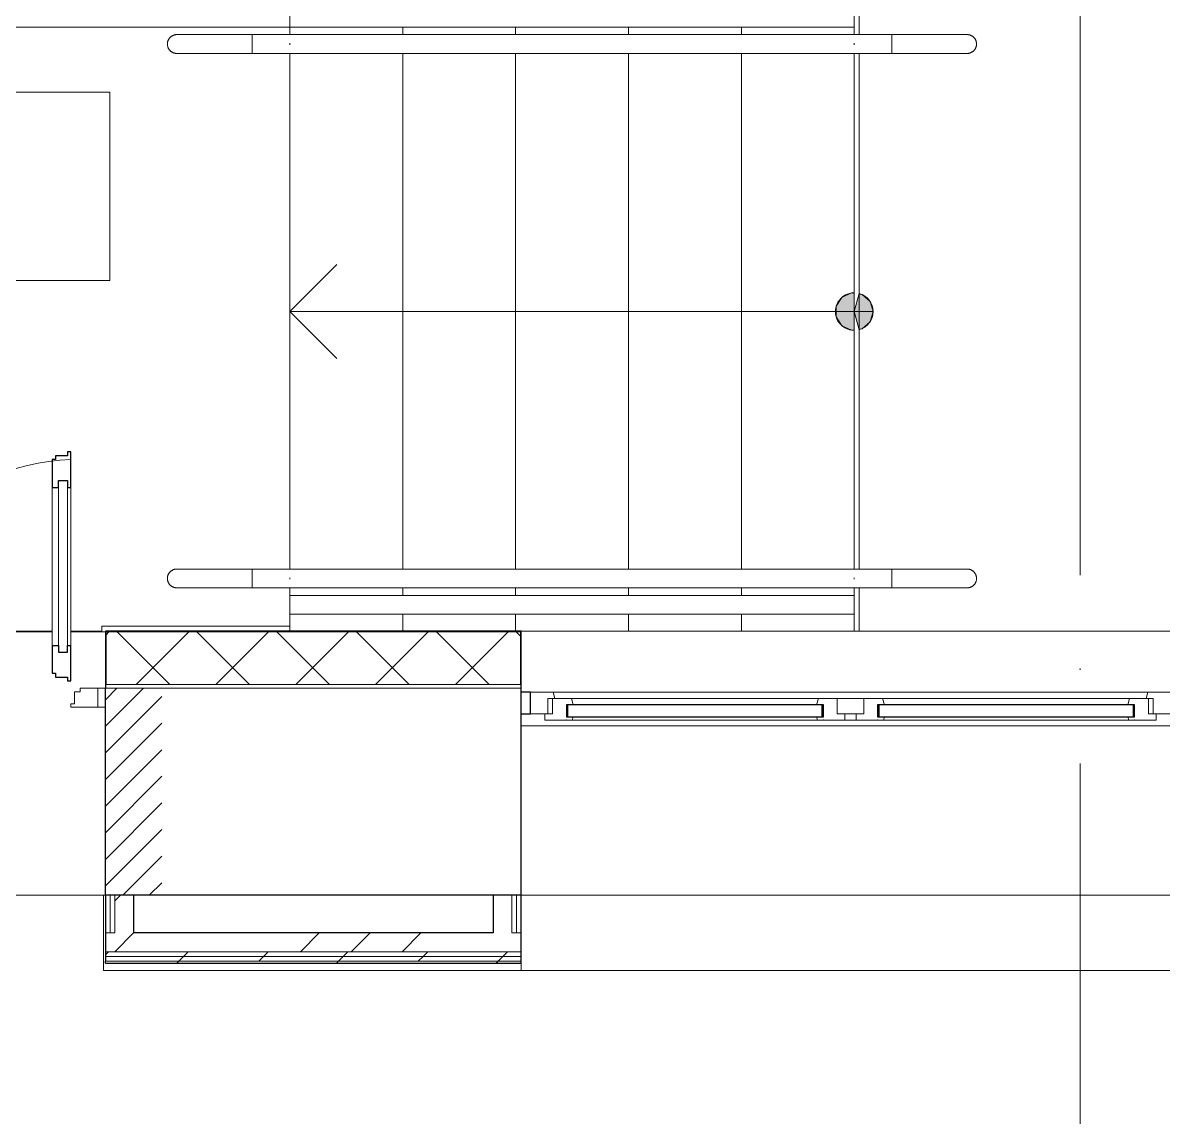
# Model space of a CAD drawing. Header units: millimetres. Extents: x -695119 to 412940, y -249585 to 622758.
# Drawn here: x 19483 to 22513, y 107446 to 110354 of the extents above; entities that cross this region are included whole.
import ezdxf

# ---------------------------------------------------------------- set-up
doc = ezdxf.new("R2010")
doc.units = ezdxf.units.MM
doc.linetypes.add('ADSK_Линия сетки', pattern=[25, 20, -2.5, 0, -2.5])
doc.linetypes.add('ADSK_Штриховая_ш2 п1_5', pattern=[4.5, 3, -1.5])
for name, color, linetype, lineweight in [('_ Окна', 252, 'Continuous', 30), ('Аннотация', 252, 'Continuous', 18), ('Двери', 8, 'Continuous', 9), ('Лестницы', 8, 'Continuous', 9), ('Ограждение', 8, 'Continuous', 9), ('Окна', 252, 'Continuous', 9), ('Оси', 252, 'Continuous', 9), ('Стены внутренние', 252, 'Continuous', 18), ('Стены наружные', 252, 'Continuous', 18), ('Стены штриховка', 7, 'Continuous', 9), ('Стрелки вверх', 7, 'Continuous', 18)]:
    doc.layers.add(name, color=color, linetype=linetype, lineweight=lineweight)
doc.layers.add('Двери открывание', color=7, linetype='Continuous', lineweight=9, true_color=0xc0c0c0)

# ---------------------------------------------------------------- blocks, each defined once
blk = doc.blocks.new('1 этаж')
at = {"layer": 'Двери', "lineweight": 18, "true_color": 0x636466}
h = blk.add_hatch(dxfattribs=at)
h.set_pattern_fill('FP_2', color=251, style=0, pattern_type=2)
h.set_pattern_definition([(45, (-26222.8, 27133.27), (-35.3553, 35.3553), [])])
h.paths.add_polyline_path([(-25151.4, 26858.3), (-25097.8, 26858.3), (-25097.8, 27408.3), (-25247.8, 27408.3), (-25247.8, 26858.3)])
h.paths.add_polyline_path([(-26947.8, 26858.3), (-26947.8, 27408.3), (-27097.8, 27408.3), (-27097.8, 26858.3)])
at = {"layer": 'Стрелки вверх', "true_color": 0x636466}
h = blk.add_hatch(color=251, dxfattribs=at)
edge = h.paths.add_edge_path()
edge.add_arc((-23257.8, 28409.3), 50, 89.8309, 270.1691)
edge.add_line((-23257.7, 28359.3), (-23257.8, 28409.3))
edge.add_line((-23257.8, 28409.3), (-23257.7, 28459.3))
for points in [[(-23264.9, 28359.8), (-23257.8, 28360.8), (-23257.8, 28457.7), (-23264.9, 28458.8), (-23290.5, 28447.1), (-23305.8, 28423.4), (-23305.8, 28395.2), (-23290.5, 28371.5)], [(-23244.8, 28362.7), (-23237, 28363.8), (-23215.7, 28382.2), (-23207.8, 28409.3), (-23215.7, 28436.3), (-23237, 28454.8), (-23244.8, 28455.9)]]:
    blk.add_hatch(color=251, dxfattribs=at).paths.add_polyline_path(points)
h = blk.add_hatch(color=251, dxfattribs=at)
edge = h.paths.add_edge_path()
edge.add_arc((-23257.8, 28409.3), 50, 0, 74.5742)
edge.add_line((-23244.5, 28457.5), (-23257.8, 28409.3))
edge.add_line((-23257.8, 28409.3), (-23207.8, 28409.3))
h = blk.add_hatch(color=251, dxfattribs=at)
edge = h.paths.add_edge_path()
edge.add_arc((-23257.8, 28409.3), 50, 285.4258, 360)
edge.add_line((-23207.8, 28409.3), (-23257.8, 28409.3))
edge.add_line((-23257.8, 28409.3), (-23244.5, 28361.1))
at = {"layer": '_ Окна', "color": 251, "true_color": 0x636466}
for p, q in [((-24117.8, 27398.3), (-24142.8, 27398.3)), ((-24117.8, 27340.3), (-24117.8, 27398.3)), ((-24142.8, 27340.3), (-24117.8, 27340.3)), ((-24019.8, 27364.3), (-24022.8, 27364.3)), ((-24022.8, 27364.3), (-24022.8, 27332.3)), ((-23342.8, 27364.3), (-24019.8, 27364.3)), ((-24019.8, 27364.3), (-24019.8, 27332.3)), ((-24019.8, 27332.3), (-24019.8, 27364.3)), ((-23342.8, 27332.3), (-23342.8, 27364.3)), ((-23342.8, 27364.3), (-23342.8, 27332.3)), ((-23339.8, 27364.3), (-23342.8, 27364.3)), ((-23339.8, 27332.3), (-23339.8, 27364.3)), ((-23192.8, 27364.3), (-23195.8, 27364.3)), ((-23195.8, 27364.3), (-23195.8, 27332.3)), ((-22515.8, 27364.3), (-23192.8, 27364.3)), ((-23192.8, 27364.3), (-23192.8, 27332.3)), ((-23192.8, 27332.3), (-23192.8, 27364.3)), ((-22515.8, 27332.3), (-22515.8, 27364.3)), ((-22515.8, 27364.3), (-22515.8, 27332.3)), ((-22512.8, 27364.3), (-22515.8, 27364.3)), ((-22512.8, 27332.3), (-22512.8, 27364.3)), ((-24022.8, 27332.3), (-24019.8, 27332.3)), ((-24019.8, 27332.3), (-23342.8, 27332.3)), ((-23342.8, 27332.3), (-23339.8, 27332.3)), ((-23195.8, 27332.3), (-23192.8, 27332.3)), ((-23192.8, 27332.3), (-22515.8, 27332.3)), ((-22515.8, 27332.3), (-22512.8, 27332.3))]:
    blk.add_line(p, q, dxfattribs=at)
at = {"layer": '_ Окна', "color": 251, "lineweight": 18, "true_color": 0x636466}
for p, q in [((-24058.4, 27398.3), (-24117.8, 27398.3)), ((-24117.8, 27398.3), (-24117.8, 27340.3)), ((-24053.8, 27381.3), (-24058.4, 27398.3)), ((-22477.2, 27398.3), (-22481.8, 27381.3)), ((-22417.8, 27398.3), (-22477.2, 27398.3)), ((-24071.8, 27340.3), (-24071.8, 27381.3)), ((-24071.8, 27381.3), (-24059.8, 27381.3)), ((-24059.8, 27381.3), (-24059.8, 27340.3)), ((-24009.4, 27381.3), (-24059.8, 27381.3)), ((-24004.8, 27364.3), (-24009.4, 27381.3)), ((-23353.2, 27381.3), (-23357.8, 27364.3)), ((-23302.8, 27381.3), (-23353.2, 27381.3)), ((-23302.8, 27340.3), (-23302.8, 27381.3)), ((-23232.8, 27381.3), (-23232.8, 27340.3)), ((-23182.4, 27381.3), (-23232.8, 27381.3)), ((-23177.8, 27364.3), (-23182.4, 27381.3)), ((-22526.2, 27381.3), (-22530.8, 27364.3)), ((-22475.8, 27381.3), (-22526.2, 27381.3)), ((-22475.8, 27340.3), (-22475.8, 27381.3)), ((-22475.8, 27381.3), (-22463.8, 27381.3)), ((-22463.8, 27381.3), (-22463.8, 27340.3)), ((-24117.8, 27340.3), (-24079.8, 27340.3)), ((-24059.8, 27340.3), (-24079.8, 27340.3)), ((-24079.8, 27340.3), (-24079.8, 27323.3)), ((-24022.8, 27332.3), (-24022.8, 27364.3)), ((-24022.8, 27364.3), (-24004.8, 27364.3)), ((-23357.8, 27364.3), (-23339.8, 27364.3)), ((-23339.8, 27364.3), (-23339.8, 27332.3)), ((-23282.8, 27340.3), (-23302.8, 27340.3)), ((-23282.8, 27323.3), (-23282.8, 27340.3)), ((-23232.8, 27340.3), (-23252.8, 27340.3)), ((-23252.8, 27340.3), (-23252.8, 27323.3)), ((-23195.8, 27332.3), (-23195.8, 27364.3)), ((-23195.8, 27364.3), (-23177.8, 27364.3)), ((-22530.8, 27364.3), (-22512.8, 27364.3)), ((-22512.8, 27364.3), (-22512.8, 27332.3)), ((-22455.8, 27340.3), (-22475.8, 27340.3)), ((-22455.8, 27323.3), (-22455.8, 27340.3)), ((-22455.8, 27340.3), (-22417.8, 27340.3)), ((-24079.8, 27323.3), (-24023.8, 27323.3)), ((-24023.8, 27323.3), (-24022.8, 27324.3)), ((-24004.8, 27332.3), (-24022.8, 27332.3)), ((-24022.8, 27324.3), (-24021.8, 27323.3)), ((-24021.8, 27323.3), (-24007.2, 27323.3)), ((-24007.2, 27323.3), (-24004.8, 27332.3)), ((-23339.8, 27332.3), (-23357.8, 27332.3)), ((-23357.8, 27332.3), (-23355.4, 27323.3)), ((-23355.4, 27323.3), (-23340.8, 27323.3)), ((-23340.8, 27323.3), (-23339.8, 27324.3)), ((-23339.8, 27324.3), (-23338.8, 27323.3)), ((-23338.8, 27323.3), (-23282.8, 27323.3)), ((-23252.8, 27323.3), (-23196.8, 27323.3)), ((-23196.8, 27323.3), (-23195.8, 27324.3)), ((-23177.8, 27332.3), (-23195.8, 27332.3)), ((-23195.8, 27324.3), (-23194.8, 27323.3)), ((-23194.8, 27323.3), (-23180.2, 27323.3)), ((-23180.2, 27323.3), (-23177.8, 27332.3)), ((-22512.8, 27332.3), (-22530.8, 27332.3)), ((-22530.8, 27332.3), (-22528.4, 27323.3)), ((-22528.4, 27323.3), (-22513.8, 27323.3)), ((-22513.8, 27323.3), (-22512.8, 27324.3)), ((-22512.8, 27324.3), (-22511.8, 27323.3)), ((-22511.8, 27323.3), (-22455.8, 27323.3))]:
    blk.add_line(p, q, dxfattribs=at)
at = {"layer": 'Аннотация', "color": 251, "lineweight": 20, "true_color": 0x636466}
for p, q in [((-26536, 28992.1), (-25236, 28992.1)), ((-25236, 28992.1), (-25236, 28492.1)), ((-25236, 28492.1), (-26536, 28492.1))]:
    blk.add_line(p, q, dxfattribs=at)
at = {"layer": 'Двери', "color": 251, "lineweight": 30, "true_color": 0x636466}
for p, q in [((-25339.8, 28036.3), (-25348.8, 28036.3)), ((-25348.8, 28036.3), (-25348.8, 28026.3)), ((-25339.8, 27942.3), (-25339.8, 28036.3)), ((-25380.8, 28016.3), (-25389.8, 28016.3)), ((-25389.8, 28016.3), (-25389.8, 27942.3)), ((-25348.8, 28026.3), (-25380.8, 28026.3)), ((-25380.8, 28026.3), (-25380.8, 28016.3)), ((-25372.8, 27942.3), (-25372.8, 27960.3)), ((-25372.8, 27960.3), (-25348.8, 27960.3)), ((-25348.8, 27960.3), (-25348.8, 27942.3)), ((-25389.8, 27942.3), (-25372.8, 27942.3)), ((-25348.8, 27942.3), (-25339.8, 27942.3)), ((-25389.8, 27522.3), (-25389.8, 27448.3)), ((-25389.8, 27522.3), (-25372.8, 27522.3)), ((-25372.8, 27522.3), (-25372.8, 27504.3)), ((-25348.8, 27522.3), (-25339.8, 27522.3)), ((-25348.8, 27504.3), (-25348.8, 27522.3)), ((-25339.8, 27428.3), (-25339.8, 27522.3)), ((-25372.8, 27504.3), (-25348.8, 27504.3)), ((-25389.8, 27448.3), (-25380.8, 27448.3)), ((-25380.8, 27448.3), (-25380.8, 27438.3)), ((-25380.8, 27438.3), (-25348.8, 27438.3)), ((-25348.8, 27438.3), (-25348.8, 27428.3)), ((-25348.8, 27428.3), (-25339.8, 27428.3))]:
    blk.add_line(p, q, dxfattribs=at)
at = {"layer": 'Двери', "color": 251, "true_color": 0x636466}
for p, q in [((-25372.8, 27504.3), (-25372.8, 27960.3)), ((-25372.8, 27960.3), (-25348.8, 27960.3)), ((-25348.8, 27960.3), (-25348.8, 27504.3)), ((-25389.8, 27942.3), (-25389.8, 27522.3)), ((-25339.8, 27522.3), (-25339.8, 27942.3)), ((-25348.8, 27504.3), (-25372.8, 27504.3)), ((-25314.8, 27399.3), (-25329.8, 27399.3)), ((-25329.8, 27399.3), (-25329.8, 27367.3)), ((-25314.8, 27408.3), (-25314.8, 27399.3)), ((-25267.8, 27408.3), (-25314.8, 27408.3)), ((-25247.8, 27408.3), (-25267.8, 27408.3)), ((-25267.8, 27408.3), (-25267.8, 27358.3)), ((-25267.8, 27358.3), (-25267.8, 27408.3)), ((-25247.8, 27358.3), (-25247.8, 27408.3)), ((-25329.8, 27367.3), (-25339.8, 27367.3)), ((-25339.8, 27367.3), (-25339.8, 27358.3)), ((-25339.8, 27358.3), (-25267.8, 27358.3)), ((-25267.8, 27358.3), (-25247.8, 27358.3))]:
    blk.add_line(p, q, dxfattribs=at)
at = {"layer": 'Двери', "color": 251, "linetype": 'ADSK_Штриховая_ш2 п1_5', "true_color": 0x636466}
for p, q in [((-25097.8, 27408.3), (-25247.8, 27408.3)), ((-25247.8, 27408.3), (-25247.8, 26858.3)), ((-25247.8, 26858.3), (-25097.8, 26858.3))]:
    blk.add_line(p, q, dxfattribs=at)
at = {"layer": 'Двери открывание', "color": 251, "true_color": 0x636466}
blk.add_arc((-25319.8, 27428.3), 588, 91.9492, 180, dxfattribs=at)
at = {"layer": 'Лестницы', "color": 251, "true_color": 0x636466}
for p, q in [((-24757.8, 29145.3), (-24757.8, 29165.3)), ((-24757.8, 29145.3), (-24757.8, 29165.3)), ((-24457.8, 29145.3), (-24457.8, 29165.3)), ((-24457.8, 29145.3), (-24457.8, 29165.3)), ((-24157.8, 29145.3), (-24157.8, 29165.3)), ((-24157.8, 29145.3), (-24157.8, 29165.3)), ((-23857.8, 29145.3), (-23857.8, 29165.3)), ((-23857.8, 29145.3), (-23857.8, 29165.3)), ((-23557.8, 29145.3), (-23557.8, 29165.3)), ((-23557.8, 29145.3), (-23557.8, 29165.3)), ((-24757.8, 27725.3), (-24757.8, 29095.3)), ((-24757.8, 27725.3), (-24757.8, 29095.3)), ((-24457.8, 27725.3), (-24457.8, 29095.3)), ((-24457.8, 27725.3), (-24457.8, 29095.3)), ((-24157.8, 27725.3), (-24157.8, 29095.3)), ((-24157.8, 27725.3), (-24157.8, 29095.3)), ((-23857.8, 27725.3), (-23857.8, 29095.3)), ((-23857.8, 27725.3), (-23857.8, 29095.3)), ((-23557.8, 27725.3), (-23557.8, 29095.3)), ((-23557.8, 27725.3), (-23557.8, 29095.3)), ((-24757.8, 27655.3), (-24757.8, 27675.3)), ((-24757.8, 27655.3), (-24757.8, 27675.3)), ((-24457.8, 27655.3), (-24457.8, 27675.3)), ((-24457.8, 27655.3), (-24457.8, 27675.3)), ((-24157.8, 27655.3), (-24157.8, 27675.3)), ((-24157.8, 27655.3), (-24157.8, 27675.3)), ((-23857.8, 27655.3), (-23857.8, 27675.3)), ((-23857.8, 27655.3), (-23857.8, 27675.3)), ((-23557.8, 27655.3), (-23557.8, 27675.3)), ((-23557.8, 27655.3), (-23557.8, 27675.3)), ((-24757.8, 27573.3), (-24757.8, 27605.3)), ((-24757.8, 27573.3), (-24757.8, 27605.3)), ((-24457.8, 27560.3), (-24457.8, 27605.3)), ((-24457.8, 27560.3), (-24457.8, 27605.3)), ((-24157.8, 27560.3), (-24157.8, 27605.3)), ((-24157.8, 27560.3), (-24157.8, 27605.3)), ((-23857.8, 27560.3), (-23857.8, 27605.3)), ((-23857.8, 27560.3), (-23857.8, 27605.3)), ((-23557.8, 27560.3), (-23557.8, 27605.3)), ((-23557.8, 27560.3), (-23557.8, 27605.3)), ((-26805.8, 27558.3), (-25389.8, 27558.3)), ((-25339.8, 27558.3), (-25257.8, 27558.3))]:
    blk.add_line(p, q, dxfattribs=at)
at = {"layer": 'Ограждение', "color": 251, "true_color": 0x636466}
for p, q in [((-24758.2, 29165.3), (-24758.2, 29215.3)), ((-23257.8, 29215.3), (-23257.8, 29165.3)), ((-26962.8, 29165.3), (-24757.8, 29165.3)), ((-23257.8, 29165.3), (-24758.2, 29165.3)), ((-24764.4, 29145.3), (-24858.2, 29145.3)), ((-24858.2, 29095.3), (-24858.2, 29145.3)), ((-24758.2, 29145.3), (-24858.2, 29145.3)), ((-23264, 29145.3), (-24764.4, 29145.3)), ((-23257.8, 29145.3), (-24758.2, 29145.3)), ((-23157.8, 29145.3), (-23258.4, 29145.3)), ((-23157.8, 29145.3), (-23257.8, 29145.3)), ((-23157.8, 29095.3), (-23157.8, 29145.3)), ((-24858.2, 29122.6), (-24858.2, 29117.9)), ((-24858.2, 29120.3), (-24858.2, 29122.6)), ((-24858.2, 29117.9), (-24858.2, 29120.3)), ((-24858.2, 29095.3), (-24764.4, 29095.3)), ((-24758.2, 29095.3), (-24858.2, 29095.3)), ((-24764.4, 29095.3), (-23264, 29095.3)), ((-23257.8, 29095.3), (-24758.2, 29095.3)), ((-23258.4, 29095.3), (-23157.8, 29095.3)), ((-23157.8, 29095.3), (-23257.8, 29095.3)), ((-23157.8, 29117.9), (-23157.8, 29122.6)), ((-23157.8, 29122.6), (-23157.8, 29120.3)), ((-23157.8, 29120.3), (-23157.8, 29117.9)), ((-24764.4, 27725.3), (-24858.2, 27725.3)), ((-24858.2, 27675.3), (-24858.2, 27725.3)), ((-24758.2, 27725.3), (-24858.2, 27725.3)), ((-24858.2, 27702.6), (-24858.2, 27697.9)), ((-24858.2, 27700.3), (-24858.2, 27702.6)), ((-24858.2, 27697.9), (-24858.2, 27700.3)), ((-23264, 27725.3), (-24764.4, 27725.3)), ((-23257.8, 27725.3), (-24758.2, 27725.3)), ((-23157.8, 27725.3), (-23258.4, 27725.3)), ((-23157.8, 27725.3), (-23257.8, 27725.3)), ((-23157.8, 27675.3), (-23157.8, 27725.3)), ((-23157.8, 27697.9), (-23157.8, 27702.6)), ((-23157.8, 27702.6), (-23157.8, 27700.3)), ((-23157.8, 27700.3), (-23157.8, 27697.9)), ((-24858.2, 27675.3), (-24764.4, 27675.3)), ((-24758.2, 27675.3), (-24858.2, 27675.3)), ((-24764.4, 27675.3), (-23264, 27675.3)), ((-23257.8, 27675.3), (-24758.2, 27675.3)), ((-23258.4, 27675.3), (-23157.8, 27675.3)), ((-23157.8, 27675.3), (-23257.8, 27675.3)), ((-24758.2, 27605.3), (-24758.2, 27655.3)), ((-23257.8, 27655.3), (-24758.2, 27655.3)), ((-23257.8, 27655.3), (-23257.8, 27605.3)), ((-23257.8, 27605.3), (-24758.2, 27605.3)), ((-22392.8, 27308.3), (-24142.8, 27308.3)), ((-25252.8, 26658.3), (-25252.8, 26858.3)), ((-25247.8, 26858.3), (-25252.8, 26858.3)), ((-22392.8, 26858.3), (-24142.8, 26858.3)), ((-24142.8, 26658.3), (-24142.8, 26678.3)), ((-11052.8, 26658.3), (-25252.8, 26658.3)), ((-22392.8, 26658.3), (-24142.8, 26658.3))]:
    blk.add_line(p, q, dxfattribs=at)
at = {"layer": 'Ограждение', "color": 251, "true_color": 0x636466, "flags": 128}
for points in [[(-25083.2, 29120.3), (-25083.2, 29121.3), (-25083.1, 29122.3), (-25083, 29123.3), (-25082.9, 29124.3), (-25082.7, 29125.2), (-25082.5, 29126.2), (-25082.2, 29127.2), (-25081.9, 29128.1), (-25081.6, 29129.1), (-25081.2, 29130), (-25080.8, 29130.9), (-25080.3, 29131.8), (-25079.9, 29132.7), (-25079.4, 29133.5), (-25078.8, 29134.4), (-25078.2, 29135.2), (-25077.6, 29136), (-25077, 29136.8), (-25076.3, 29137.5), (-25075.6, 29138.2), (-25074.9, 29138.9), (-25074.1, 29139.5), (-25073.3, 29140.2), (-25072.5, 29140.7), (-25071.7, 29141.3), (-25070.8, 29141.8), (-25070, 29142.3), (-25069.1, 29142.8), (-25068.2, 29143.2), (-25067.2, 29143.6), (-25066.3, 29143.9), (-25065.3, 29144.2), (-25064.4, 29144.5), (-25063.4, 29144.7), (-25062.4, 29144.9), (-25061.4, 29145.1), (-25060.4, 29145.2), (-25059.4, 29145.2), (-25058.4, 29145.3), (-25058.2, 29145.3)], [(-24858.2, 29145.3), (-24866.2, 29145.3), (-24874.2, 29145.3), (-24882.1, 29145.3), (-24890, 29145.3), (-24897.9, 29145.3), (-24905.7, 29145.3), (-24913.4, 29145.3), (-24921.1, 29145.3), (-24928.6, 29145.3), (-24936.1, 29145.3), (-24943.4, 29145.3), (-24950.5, 29145.3), (-24957.5, 29145.3), (-24964.4, 29145.3), (-24971.1, 29145.3), (-24977.6, 29145.3), (-24983.9, 29145.3), (-24990, 29145.3), (-24996, 29145.3), (-25001.6, 29145.3), (-25007.1, 29145.3), (-25012.3, 29145.3), (-25017.3, 29145.3), (-25022, 29145.3), (-25026.5, 29145.3), (-25030.7, 29145.3), (-25034.6, 29145.3), (-25038.2, 29145.3), (-25041.5, 29145.3), (-25044.6, 29145.3), (-25047.3, 29145.3), (-25049.8, 29145.3), (-25051.9, 29145.3), (-25053.7, 29145.3), (-25055.3, 29145.3), (-25056.5, 29145.3), (-25057.3, 29145.3), (-25057.9, 29145.3), (-25058.2, 29145.3), (-25058.2, 29145.3)], [(-25058.2, 29145.3), (-25058, 29145.3), (-25057.5, 29145.3), (-25056.7, 29145.3), (-25055.6, 29145.3), (-25054.2, 29145.3), (-25052.4, 29145.3), (-25050.4, 29145.3), (-25048, 29145.3), (-25045.4, 29145.3), (-25042.4, 29145.3), (-25039.1, 29145.3), (-25035.6, 29145.3), (-25031.7, 29145.3), (-25027.6, 29145.3), (-25023.2, 29145.3), (-25018.6, 29145.3), (-25013.7, 29145.3), (-25008.5, 29145.3), (-25003.1, 29145.3), (-24997.5, 29145.3), (-24991.7, 29145.3), (-24985.6, 29145.3), (-24979.3, 29145.3), (-24972.9, 29145.3), (-24966.2, 29145.3), (-24959.4, 29145.3), (-24952.4, 29145.3), (-24945.3, 29145.3), (-24938, 29145.3), (-24930.6, 29145.3), (-24923.1, 29145.3), (-24915.5, 29145.3), (-24907.8, 29145.3), (-24900, 29145.3), (-24892.2, 29145.3), (-24884.3, 29145.3), (-24876.3, 29145.3), (-24868.3, 29145.3), (-24860.3, 29145.3), (-24858.2, 29145.3)], [(-23157.8, 29145.3), (-23149.8, 29145.3), (-23141.8, 29145.3), (-23133.9, 29145.3), (-23125.9, 29145.3), (-23118.1, 29145.3), (-23110.3, 29145.3), (-23102.5, 29145.3), (-23094.9, 29145.3), (-23087.3, 29145.3), (-23079.9, 29145.3), (-23072.6, 29145.3), (-23065.4, 29145.3), (-23058.4, 29145.3), (-23051.6, 29145.3), (-23044.9, 29145.3), (-23038.4, 29145.3), (-23032, 29145.3), (-23025.9, 29145.3), (-23020, 29145.3), (-23014.3, 29145.3), (-23008.9, 29145.3), (-23003.7, 29145.3), (-22998.7, 29145.3), (-22994, 29145.3), (-22989.5, 29145.3), (-22985.3, 29145.3), (-22981.4, 29145.3), (-22977.8, 29145.3), (-22974.4, 29145.3), (-22971.4, 29145.3), (-22968.6, 29145.3), (-22966.2, 29145.3), (-22964.1, 29145.3), (-22962.2, 29145.3), (-22960.7, 29145.3), (-22959.5, 29145.3), (-22958.6, 29145.3), (-22958.1, 29145.3), (-22957.8, 29145.3), (-22957.8, 29145.3)], [(-22957.8, 29145.3), (-22958, 29145.3), (-22958.4, 29145.3), (-22959.2, 29145.3), (-22960.4, 29145.3), (-22961.8, 29145.3), (-22963.5, 29145.3), (-22965.6, 29145.3), (-22968, 29145.3), (-22970.6, 29145.3), (-22973.6, 29145.3), (-22976.9, 29145.3), (-22980.4, 29145.3), (-22984.2, 29145.3), (-22988.4, 29145.3), (-22992.7, 29145.3), (-22997.4, 29145.3), (-23002.3, 29145.3), (-23007.4, 29145.3), (-23012.8, 29145.3), (-23018.5, 29145.3), (-23024.3, 29145.3), (-23030.4, 29145.3), (-23036.6, 29145.3), (-23043.1, 29145.3), (-23049.7, 29145.3), (-23056.6, 29145.3), (-23063.5, 29145.3), (-23070.7, 29145.3), (-23077.9, 29145.3), (-23085.3, 29145.3), (-23092.8, 29145.3), (-23100.5, 29145.3), (-23108.2, 29145.3), (-23116, 29145.3), (-23123.8, 29145.3), (-23131.7, 29145.3), (-23139.7, 29145.3), (-23147.6, 29145.3), (-23155.6, 29145.3), (-23157.8, 29145.3)], [(-22957.8, 29145.3), (-22956.8, 29145.2), (-22955.8, 29145.2), (-22954.8, 29145.1), (-22953.8, 29144.9), (-22952.8, 29144.8), (-22951.9, 29144.6), (-22950.9, 29144.3), (-22949.9, 29144), (-22949, 29143.7), (-22948.1, 29143.3), (-22947.2, 29142.9), (-22946.3, 29142.4), (-22945.4, 29142), (-22944.5, 29141.5), (-22943.7, 29140.9), (-22942.9, 29140.3), (-22942.1, 29139.7), (-22941.3, 29139.1), (-22940.6, 29138.4), (-22939.9, 29137.7), (-22939.2, 29137), (-22938.5, 29136.2), (-22937.9, 29135.4), (-22937.3, 29134.6), (-22936.8, 29133.8), (-22936.2, 29132.9), (-22935.8, 29132.1), (-22935.3, 29131.2), (-22934.9, 29130.3), (-22934.5, 29129.3), (-22934.2, 29128.4), (-22933.9, 29127.4), (-22933.6, 29126.5), (-22933.4, 29125.5), (-22933.2, 29124.5), (-22933, 29123.5), (-22932.9, 29122.5), (-22932.8, 29121.5), (-22932.8, 29120.5), (-22932.8, 29120.3)], [(-25058.2, 29095.3), (-25059.2, 29095.3), (-25060.2, 29095.3), (-25061.2, 29095.4), (-25062.2, 29095.6), (-25063.1, 29095.8), (-25064.1, 29096), (-25065.1, 29096.2), (-25066, 29096.5), (-25067, 29096.9), (-25067.9, 29097.2), (-25068.8, 29097.7), (-25069.7, 29098.1), (-25070.6, 29098.6), (-25071.5, 29099.1), (-25072.3, 29099.6), (-25073.1, 29100.2), (-25073.9, 29100.8), (-25074.7, 29101.5), (-25075.4, 29102.1), (-25076.1, 29102.9), (-25076.8, 29103.6), (-25077.4, 29104.3), (-25078.1, 29105.1), (-25078.7, 29105.9), (-25079.2, 29106.8), (-25079.7, 29107.6), (-25080.2, 29108.5), (-25080.7, 29109.4), (-25081.1, 29110.3), (-25081.5, 29111.2), (-25081.8, 29112.1), (-25082.1, 29113.1), (-25082.4, 29114.1), (-25082.6, 29115), (-25082.8, 29116), (-25083, 29117), (-25083.1, 29118), (-25083.1, 29119), (-25083.2, 29120), (-25083.2, 29120.3)], [(-24858.2, 29095.3), (-24866.2, 29095.3), (-24874.2, 29095.3), (-24882.1, 29095.3), (-24890, 29095.3), (-24897.9, 29095.3), (-24905.7, 29095.3), (-24913.4, 29095.3), (-24921.1, 29095.3), (-24928.6, 29095.3), (-24936.1, 29095.3), (-24943.4, 29095.3), (-24950.5, 29095.3), (-24957.5, 29095.3), (-24964.4, 29095.3), (-24971.1, 29095.3), (-24977.6, 29095.3), (-24983.9, 29095.3), (-24990, 29095.3), (-24996, 29095.3), (-25001.6, 29095.3), (-25007.1, 29095.3), (-25012.3, 29095.3), (-25017.3, 29095.3), (-25022, 29095.3), (-25026.5, 29095.3), (-25030.7, 29095.3), (-25034.6, 29095.3), (-25038.2, 29095.3), (-25041.5, 29095.3), (-25044.6, 29095.3), (-25047.3, 29095.3), (-25049.8, 29095.3), (-25051.9, 29095.3), (-25053.7, 29095.3), (-25055.3, 29095.3), (-25056.5, 29095.3), (-25057.3, 29095.3), (-25057.9, 29095.3), (-25058.2, 29095.3), (-25058.2, 29095.3)], [(-25058.2, 29095.3), (-25058, 29095.3), (-25057.5, 29095.3), (-25056.7, 29095.3), (-25055.6, 29095.3), (-25054.2, 29095.3), (-25052.4, 29095.3), (-25050.4, 29095.3), (-25048, 29095.3), (-25045.4, 29095.3), (-25042.4, 29095.3), (-25039.1, 29095.3), (-25035.6, 29095.3), (-25031.7, 29095.3), (-25027.6, 29095.3), (-25023.2, 29095.3), (-25018.6, 29095.3), (-25013.7, 29095.3), (-25008.5, 29095.3), (-25003.1, 29095.3), (-24997.5, 29095.3), (-24991.7, 29095.3), (-24985.6, 29095.3), (-24979.3, 29095.3), (-24972.9, 29095.3), (-24966.2, 29095.3), (-24959.4, 29095.3), (-24952.4, 29095.3), (-24945.3, 29095.3), (-24938, 29095.3), (-24930.6, 29095.3), (-24923.1, 29095.3), (-24915.5, 29095.3), (-24907.8, 29095.3), (-24900, 29095.3), (-24892.2, 29095.3), (-24884.3, 29095.3), (-24876.3, 29095.3), (-24868.3, 29095.3), (-24860.3, 29095.3), (-24858.2, 29095.3)], [(-23157.8, 29095.3), (-23149.8, 29095.3), (-23141.8, 29095.3), (-23133.9, 29095.3), (-23125.9, 29095.3), (-23118.1, 29095.3), (-23110.3, 29095.3), (-23102.5, 29095.3), (-23094.9, 29095.3), (-23087.3, 29095.3), (-23079.9, 29095.3), (-23072.6, 29095.3), (-23065.4, 29095.3), (-23058.4, 29095.3), (-23051.6, 29095.3), (-23044.9, 29095.3), (-23038.4, 29095.3), (-23032, 29095.3), (-23025.9, 29095.3), (-23020, 29095.3), (-23014.3, 29095.3), (-23008.9, 29095.3), (-23003.7, 29095.3), (-22998.7, 29095.3), (-22994, 29095.3), (-22989.5, 29095.3), (-22985.3, 29095.3), (-22981.4, 29095.3), (-22977.8, 29095.3), (-22974.4, 29095.3), (-22971.4, 29095.3), (-22968.6, 29095.3), (-22966.2, 29095.3), (-22964.1, 29095.3), (-22962.2, 29095.3), (-22960.7, 29095.3), (-22959.5, 29095.3), (-22958.6, 29095.3), (-22958.1, 29095.3), (-22957.8, 29095.3), (-22957.8, 29095.3)], [(-22957.8, 29095.3), (-22958, 29095.3), (-22958.4, 29095.3), (-22959.2, 29095.3), (-22960.4, 29095.3), (-22961.8, 29095.3), (-22963.5, 29095.3), (-22965.6, 29095.3), (-22968, 29095.3), (-22970.6, 29095.3), (-22973.6, 29095.3), (-22976.9, 29095.3), (-22980.4, 29095.3), (-22984.2, 29095.3), (-22988.4, 29095.3), (-22992.7, 29095.3), (-22997.4, 29095.3), (-23002.3, 29095.3), (-23007.4, 29095.3), (-23012.8, 29095.3), (-23018.5, 29095.3), (-23024.3, 29095.3), (-23030.4, 29095.3), (-23036.6, 29095.3), (-23043.1, 29095.3), (-23049.7, 29095.3), (-23056.6, 29095.3), (-23063.5, 29095.3), (-23070.7, 29095.3), (-23077.9, 29095.3), (-23085.3, 29095.3), (-23092.8, 29095.3), (-23100.5, 29095.3), (-23108.2, 29095.3), (-23116, 29095.3), (-23123.8, 29095.3), (-23131.7, 29095.3), (-23139.7, 29095.3), (-23147.6, 29095.3), (-23155.6, 29095.3), (-23157.8, 29095.3)], [(-22932.8, 29120.3), (-22932.8, 29119.3), (-22932.9, 29118.3), (-22933, 29117.3), (-22933.1, 29116.3), (-22933.3, 29115.3), (-22933.5, 29114.3), (-22933.8, 29113.4), (-22934.1, 29112.4), (-22934.4, 29111.5), (-22934.8, 29110.5), (-22935.2, 29109.6), (-22935.6, 29108.7), (-22936.1, 29107.8), (-22936.6, 29107), (-22937.2, 29106.2), (-22937.7, 29105.3), (-22938.4, 29104.5), (-22939, 29103.8), (-22939.7, 29103), (-22940.4, 29102.3), (-22941.1, 29101.7), (-22941.9, 29101), (-22942.7, 29100.4), (-22943.5, 29099.8), (-22944.3, 29099.2), (-22945.1, 29098.7), (-22946, 29098.2), (-22946.9, 29097.8), (-22947.8, 29097.3), (-22948.7, 29097), (-22949.7, 29096.6), (-22950.6, 29096.3), (-22951.6, 29096.1), (-22952.6, 29095.8), (-22953.6, 29095.6), (-22954.5, 29095.5), (-22955.5, 29095.4), (-22956.5, 29095.3), (-22957.5, 29095.3), (-22957.8, 29095.3)], [(-25083.2, 27700.3), (-25083.2, 27701.3), (-25083.1, 27702.3), (-25083, 27703.3), (-25082.9, 27704.3), (-25082.7, 27705.2), (-25082.5, 27706.2), (-25082.2, 27707.2), (-25081.9, 27708.1), (-25081.6, 27709.1), (-25081.2, 27710), (-25080.8, 27710.9), (-25080.3, 27711.8), (-25079.9, 27712.7), (-25079.4, 27713.5), (-25078.8, 27714.4), (-25078.2, 27715.2), (-25077.6, 27716), (-25077, 27716.8), (-25076.3, 27717.5), (-25075.6, 27718.2), (-25074.9, 27718.9), (-25074.1, 27719.5), (-25073.3, 27720.2), (-25072.5, 27720.7), (-25071.7, 27721.3), (-25070.8, 27721.8), (-25070, 27722.3), (-25069.1, 27722.8), (-25068.2, 27723.2), (-25067.2, 27723.6), (-25066.3, 27723.9), (-25065.3, 27724.2), (-25064.4, 27724.5), (-25063.4, 27724.7), (-25062.4, 27724.9), (-25061.4, 27725.1), (-25060.4, 27725.2), (-25059.4, 27725.2), (-25058.4, 27725.3), (-25058.2, 27725.3)], [(-25058.2, 27675.3), (-25059.2, 27675.3), (-25060.2, 27675.3), (-25061.2, 27675.4), (-25062.2, 27675.6), (-25063.1, 27675.8), (-25064.1, 27676), (-25065.1, 27676.2), (-25066, 27676.5), (-25067, 27676.9), (-25067.9, 27677.2), (-25068.8, 27677.7), (-25069.7, 27678.1), (-25070.6, 27678.6), (-25071.5, 27679.1), (-25072.3, 27679.6), (-25073.1, 27680.2), (-25073.9, 27680.8), (-25074.7, 27681.5), (-25075.4, 27682.1), (-25076.1, 27682.9), (-25076.8, 27683.6), (-25077.4, 27684.3), (-25078.1, 27685.1), (-25078.7, 27685.9), (-25079.2, 27686.8), (-25079.7, 27687.6), (-25080.2, 27688.5), (-25080.7, 27689.4), (-25081.1, 27690.3), (-25081.5, 27691.2), (-25081.8, 27692.1), (-25082.1, 27693.1), (-25082.4, 27694.1), (-25082.6, 27695), (-25082.8, 27696), (-25083, 27697), (-25083.1, 27698), (-25083.1, 27699), (-25083.2, 27700), (-25083.2, 27700.3)], [(-24858.2, 27725.3), (-24866.2, 27725.3), (-24874.2, 27725.3), (-24882.1, 27725.3), (-24890, 27725.3), (-24897.9, 27725.3), (-24905.7, 27725.3), (-24913.4, 27725.3), (-24921.1, 27725.3), (-24928.6, 27725.3), (-24936.1, 27725.3), (-24943.4, 27725.3), (-24950.5, 27725.3), (-24957.5, 27725.3), (-24964.4, 27725.3), (-24971.1, 27725.3), (-24977.6, 27725.3), (-24983.9, 27725.3), (-24990, 27725.3), (-24996, 27725.3), (-25001.6, 27725.3), (-25007.1, 27725.3), (-25012.3, 27725.3), (-25017.3, 27725.3), (-25022, 27725.3), (-25026.5, 27725.3), (-25030.7, 27725.3), (-25034.6, 27725.3), (-25038.2, 27725.3), (-25041.5, 27725.3), (-25044.6, 27725.3), (-25047.3, 27725.3), (-25049.8, 27725.3), (-25051.9, 27725.3), (-25053.7, 27725.3), (-25055.3, 27725.3), (-25056.5, 27725.3), (-25057.3, 27725.3), (-25057.9, 27725.3), (-25058.2, 27725.3), (-25058.2, 27725.3)], [(-25058.2, 27725.3), (-25058, 27725.3), (-25057.5, 27725.3), (-25056.7, 27725.3), (-25055.6, 27725.3), (-25054.2, 27725.3), (-25052.4, 27725.3), (-25050.4, 27725.3), (-25048, 27725.3), (-25045.4, 27725.3), (-25042.4, 27725.3), (-25039.1, 27725.3), (-25035.6, 27725.3), (-25031.7, 27725.3), (-25027.6, 27725.3), (-25023.2, 27725.3), (-25018.6, 27725.3), (-25013.7, 27725.3), (-25008.5, 27725.3), (-25003.1, 27725.3), (-24997.5, 27725.3), (-24991.7, 27725.3), (-24985.6, 27725.3), (-24979.3, 27725.3), (-24972.9, 27725.3), (-24966.2, 27725.3), (-24959.4, 27725.3), (-24952.4, 27725.3), (-24945.3, 27725.3), (-24938, 27725.3), (-24930.6, 27725.3), (-24923.1, 27725.3), (-24915.5, 27725.3), (-24907.8, 27725.3), (-24900, 27725.3), (-24892.2, 27725.3), (-24884.3, 27725.3), (-24876.3, 27725.3), (-24868.3, 27725.3), (-24860.3, 27725.3), (-24858.2, 27725.3)], [(-23157.8, 27725.3), (-23149.8, 27725.3), (-23141.8, 27725.3), (-23133.9, 27725.3), (-23125.9, 27725.3), (-23118.1, 27725.3), (-23110.3, 27725.3), (-23102.5, 27725.3), (-23094.9, 27725.3), (-23087.3, 27725.3), (-23079.9, 27725.3), (-23072.6, 27725.3), (-23065.4, 27725.3), (-23058.4, 27725.3), (-23051.6, 27725.3), (-23044.9, 27725.3), (-23038.4, 27725.3), (-23032, 27725.3), (-23025.9, 27725.3), (-23020, 27725.3), (-23014.3, 27725.3), (-23008.9, 27725.3), (-23003.7, 27725.3), (-22998.7, 27725.3), (-22994, 27725.3), (-22989.5, 27725.3), (-22985.3, 27725.3), (-22981.4, 27725.3), (-22977.8, 27725.3), (-22974.4, 27725.3), (-22971.4, 27725.3), (-22968.6, 27725.3), (-22966.2, 27725.3), (-22964.1, 27725.3), (-22962.2, 27725.3), (-22960.7, 27725.3), (-22959.5, 27725.3), (-22958.6, 27725.3), (-22958.1, 27725.3), (-22957.8, 27725.3), (-22957.8, 27725.3)], [(-22957.8, 27725.3), (-22958, 27725.3), (-22958.4, 27725.3), (-22959.2, 27725.3), (-22960.4, 27725.3), (-22961.8, 27725.3), (-22963.5, 27725.3), (-22965.6, 27725.3), (-22968, 27725.3), (-22970.6, 27725.3), (-22973.6, 27725.3), (-22976.9, 27725.3), (-22980.4, 27725.3), (-22984.2, 27725.3), (-22988.4, 27725.3), (-22992.7, 27725.3), (-22997.4, 27725.3), (-23002.3, 27725.3), (-23007.4, 27725.3), (-23012.8, 27725.3), (-23018.5, 27725.3), (-23024.3, 27725.3), (-23030.4, 27725.3), (-23036.6, 27725.3), (-23043.1, 27725.3), (-23049.7, 27725.3), (-23056.6, 27725.3), (-23063.5, 27725.3), (-23070.7, 27725.3), (-23077.9, 27725.3), (-23085.3, 27725.3), (-23092.8, 27725.3), (-23100.5, 27725.3), (-23108.2, 27725.3), (-23116, 27725.3), (-23123.8, 27725.3), (-23131.7, 27725.3), (-23139.7, 27725.3), (-23147.6, 27725.3), (-23155.6, 27725.3), (-23157.8, 27725.3)], [(-22957.8, 27725.3), (-22956.8, 27725.2), (-22955.8, 27725.2), (-22954.8, 27725.1), (-22953.8, 27724.9), (-22952.8, 27724.8), (-22951.9, 27724.6), (-22950.9, 27724.3), (-22949.9, 27724), (-22949, 27723.7), (-22948.1, 27723.3), (-22947.2, 27722.9), (-22946.3, 27722.4), (-22945.4, 27722), (-22944.5, 27721.5), (-22943.7, 27720.9), (-22942.9, 27720.3), (-22942.1, 27719.7), (-22941.3, 27719.1), (-22940.6, 27718.4), (-22939.9, 27717.7), (-22939.2, 27717), (-22938.5, 27716.2), (-22937.9, 27715.4), (-22937.3, 27714.6), (-22936.8, 27713.8), (-22936.2, 27712.9), (-22935.8, 27712.1), (-22935.3, 27711.2), (-22934.9, 27710.3), (-22934.5, 27709.3), (-22934.2, 27708.4), (-22933.9, 27707.4), (-22933.6, 27706.5), (-22933.4, 27705.5), (-22933.2, 27704.5), (-22933, 27703.5), (-22932.9, 27702.5), (-22932.8, 27701.5), (-22932.8, 27700.5), (-22932.8, 27700.3)], [(-22932.8, 27700.3), (-22932.8, 27699.3), (-22932.9, 27698.3), (-22933, 27697.3), (-22933.1, 27696.3), (-22933.3, 27695.3), (-22933.5, 27694.3), (-22933.8, 27693.4), (-22934.1, 27692.4), (-22934.4, 27691.5), (-22934.8, 27690.5), (-22935.2, 27689.6), (-22935.6, 27688.7), (-22936.1, 27687.8), (-22936.6, 27687), (-22937.2, 27686.2), (-22937.7, 27685.3), (-22938.4, 27684.5), (-22939, 27683.8), (-22939.7, 27683), (-22940.4, 27682.3), (-22941.1, 27681.7), (-22941.9, 27681), (-22942.7, 27680.4), (-22943.5, 27679.8), (-22944.3, 27679.2), (-22945.1, 27678.7), (-22946, 27678.2), (-22946.9, 27677.8), (-22947.8, 27677.3), (-22948.7, 27677), (-22949.7, 27676.6), (-22950.6, 27676.3), (-22951.6, 27676.1), (-22952.6, 27675.8), (-22953.6, 27675.6), (-22954.5, 27675.5), (-22955.5, 27675.4), (-22956.5, 27675.3), (-22957.5, 27675.3), (-22957.8, 27675.3)], [(-24858.2, 27675.3), (-24866.2, 27675.3), (-24874.2, 27675.3), (-24882.1, 27675.3), (-24890, 27675.3), (-24897.9, 27675.3), (-24905.7, 27675.3), (-24913.4, 27675.3), (-24921.1, 27675.3), (-24928.6, 27675.3), (-24936.1, 27675.3), (-24943.4, 27675.3), (-24950.5, 27675.3), (-24957.5, 27675.3), (-24964.4, 27675.3), (-24971.1, 27675.3), (-24977.6, 27675.3), (-24983.9, 27675.3), (-24990, 27675.3), (-24996, 27675.3), (-25001.6, 27675.3), (-25007.1, 27675.3), (-25012.3, 27675.3), (-25017.3, 27675.3), (-25022, 27675.3), (-25026.5, 27675.3), (-25030.7, 27675.3), (-25034.6, 27675.3), (-25038.2, 27675.3), (-25041.5, 27675.3), (-25044.6, 27675.3), (-25047.3, 27675.3), (-25049.8, 27675.3), (-25051.9, 27675.3), (-25053.7, 27675.3), (-25055.3, 27675.3), (-25056.5, 27675.3), (-25057.3, 27675.3), (-25057.9, 27675.3), (-25058.2, 27675.3), (-25058.2, 27675.3)], [(-25058.2, 27675.3), (-25058, 27675.3), (-25057.5, 27675.3), (-25056.7, 27675.3), (-25055.6, 27675.3), (-25054.2, 27675.3), (-25052.4, 27675.3), (-25050.4, 27675.3), (-25048, 27675.3), (-25045.4, 27675.3), (-25042.4, 27675.3), (-25039.1, 27675.3), (-25035.6, 27675.3), (-25031.7, 27675.3), (-25027.6, 27675.3), (-25023.2, 27675.3), (-25018.6, 27675.3), (-25013.7, 27675.3), (-25008.5, 27675.3), (-25003.1, 27675.3), (-24997.5, 27675.3), (-24991.7, 27675.3), (-24985.6, 27675.3), (-24979.3, 27675.3), (-24972.9, 27675.3), (-24966.2, 27675.3), (-24959.4, 27675.3), (-24952.4, 27675.3), (-24945.3, 27675.3), (-24938, 27675.3), (-24930.6, 27675.3), (-24923.1, 27675.3), (-24915.5, 27675.3), (-24907.8, 27675.3), (-24900, 27675.3), (-24892.2, 27675.3), (-24884.3, 27675.3), (-24876.3, 27675.3), (-24868.3, 27675.3), (-24860.3, 27675.3), (-24858.2, 27675.3)], [(-23157.8, 27675.3), (-23149.8, 27675.3), (-23141.8, 27675.3), (-23133.9, 27675.3), (-23125.9, 27675.3), (-23118.1, 27675.3), (-23110.3, 27675.3), (-23102.5, 27675.3), (-23094.9, 27675.3), (-23087.3, 27675.3), (-23079.9, 27675.3), (-23072.6, 27675.3), (-23065.4, 27675.3), (-23058.4, 27675.3), (-23051.6, 27675.3), (-23044.9, 27675.3), (-23038.4, 27675.3), (-23032, 27675.3), (-23025.9, 27675.3), (-23020, 27675.3), (-23014.3, 27675.3), (-23008.9, 27675.3), (-23003.7, 27675.3), (-22998.7, 27675.3), (-22994, 27675.3), (-22989.5, 27675.3), (-22985.3, 27675.3), (-22981.4, 27675.3), (-22977.8, 27675.3), (-22974.4, 27675.3), (-22971.4, 27675.3), (-22968.6, 27675.3), (-22966.2, 27675.3), (-22964.1, 27675.3), (-22962.2, 27675.3), (-22960.7, 27675.3), (-22959.5, 27675.3), (-22958.6, 27675.3), (-22958.1, 27675.3), (-22957.8, 27675.3), (-22957.8, 27675.3)], [(-22957.8, 27675.3), (-22958, 27675.3), (-22958.4, 27675.3), (-22959.2, 27675.3), (-22960.4, 27675.3), (-22961.8, 27675.3), (-22963.5, 27675.3), (-22965.6, 27675.3), (-22968, 27675.3), (-22970.6, 27675.3), (-22973.6, 27675.3), (-22976.9, 27675.3), (-22980.4, 27675.3), (-22984.2, 27675.3), (-22988.4, 27675.3), (-22992.7, 27675.3), (-22997.4, 27675.3), (-23002.3, 27675.3), (-23007.4, 27675.3), (-23012.8, 27675.3), (-23018.5, 27675.3), (-23024.3, 27675.3), (-23030.4, 27675.3), (-23036.6, 27675.3), (-23043.1, 27675.3), (-23049.7, 27675.3), (-23056.6, 27675.3), (-23063.5, 27675.3), (-23070.7, 27675.3), (-23077.9, 27675.3), (-23085.3, 27675.3), (-23092.8, 27675.3), (-23100.5, 27675.3), (-23108.2, 27675.3), (-23116, 27675.3), (-23123.8, 27675.3), (-23131.7, 27675.3), (-23139.7, 27675.3), (-23147.6, 27675.3), (-23155.6, 27675.3), (-23157.8, 27675.3)]]:
    blk.add_lwpolyline(points, dxfattribs=at)
at = {"layer": 'Ограждение', "color": 251, "true_color": 0x636466}
for points in [[(-24758.2, 29122.3), (-24758.2, 29121.6), (-24758.2, 29120.3), (-24758.2, 29118.9), (-24758.2, 29118.2)], [(-23257.8, 29118.2), (-23257.8, 29118.9), (-23257.8, 29120.3), (-23257.8, 29121.6), (-23257.8, 29122.3)], [(-24758.2, 27702.3), (-24758.2, 27701.6), (-24758.2, 27700.3), (-24758.2, 27698.9), (-24758.2, 27698.2)], [(-23257.8, 27698.2), (-23257.8, 27698.9), (-23257.8, 27700.3), (-23257.8, 27701.6), (-23257.8, 27702.3)]]:
    blk.add_open_spline(points, degree=3, dxfattribs=at)
at = {"layer": 'Окна', "color": 251, "true_color": 0x636466}
for p, q in [((-22477.2, 27398.3), (-24058.4, 27398.3)), ((-23353.2, 27381.3), (-24009.4, 27381.3)), ((-23302.8, 27381.3), (-23232.8, 27381.3)), ((-22526.2, 27381.3), (-23182.4, 27381.3)), ((-23282.8, 27340.3), (-23252.8, 27340.3)), ((-24023.8, 27323.3), (-24021.8, 27323.3)), ((-24007.2, 27323.3), (-23355.4, 27323.3)), ((-23340.8, 27323.3), (-23338.8, 27323.3)), ((-23252.8, 27323.3), (-23282.8, 27323.3)), ((-23196.8, 27323.3), (-23194.8, 27323.3)), ((-23180.2, 27323.3), (-22528.4, 27323.3)), ((-22513.8, 27323.3), (-22511.8, 27323.3))]:
    blk.add_line(p, q, dxfattribs=at)
at = {"layer": 'Оси', "color": 251, "linetype": 'ADSK_Линия сетки', "ltscale": 100, "true_color": 0x636466}
for p, q in [((-22657.8, 32208.9), (-22657.8, -32497.9)), ((-807.8, 26858.3), (-72530.1, 26858.3))]:
    blk.add_line(p, q, dxfattribs=at)
at = {"layer": 'Стены внутренние', "color": 251, "true_color": 0x636466}
for p, q in [((-26805.8, 27560.3), (-25389.8, 27560.3)), ((-25339.8, 27560.3), (-25257.8, 27560.3)), ((-24142.8, 27560.3), (-22392.8, 27560.3)), ((-24142.8, 27408.3), (-25247.8, 27408.3)), ((-25252.8, 26858.3), (-26947.8, 26858.3))]:
    blk.add_line(p, q, dxfattribs=at)
at = {"layer": 'Стены внутренние', "color": 251, "lineweight": 30, "true_color": 0x636466}
for p, q in [((-24142.8, 27560.3), (-25247.8, 27560.3)), ((-25247.8, 27560.3), (-25247.8, 27418.3)), ((-24142.8, 27418.3), (-24142.8, 27560.3)), ((-25247.8, 26858.3), (-25247.8, 27408.3)), ((-24142.8, 26858.3), (-24142.8, 27408.3)), ((-24217.8, 26858.3), (-25172.8, 26858.3))]:
    blk.add_line(p, q, dxfattribs=at)
at = {"layer": 'Стены внутренние', "color": 251, "linetype": 'Continuous', "lineweight": 9, "true_color": 0x636466}
for p, q in [((-25245.8, 27550.8), (-25238.4, 27558.3)), ((-25076.7, 27418.3), (-25216.7, 27558.3)), ((-25166.2, 27418.3), (-25026.2, 27558.3)), ((-25008.7, 27560.3), (-25009.9, 27558.3)), ((-24864.6, 27418.3), (-25004.6, 27558.3)), ((-24954.1, 27418.3), (-24814.1, 27558.3)), ((-24652.4, 27418.3), (-24792.4, 27558.3)), ((-24742, 27418.3), (-24602, 27558.3)), ((-24440.3, 27418.3), (-24580.3, 27558.3)), ((-24529.8, 27418.3), (-24389.8, 27558.3)), ((-24228.2, 27418.3), (-24368.2, 27558.3)), ((-24330.8, 27558.3), (-24331.9, 27560.3)), ((-24317.7, 27418.3), (-24177.7, 27558.3)), ((-24144.8, 27547), (-24156, 27558.3)), ((-25245.8, 27517.5), (-25247.8, 27521))]:
    blk.add_line(p, q, dxfattribs=at)
at = {"layer": 'Стены наружные', "color": 251, "true_color": 0x636466}
for p, q in [((-23244.8, 29275.3), (-23244.8, 29145.3)), ((-23257.8, 29145.3), (-23257.8, 29165.3)), ((-23257.8, 27725.3), (-23257.8, 29095.3)), ((-23244.8, 29095.3), (-23244.8, 27725.3)), ((-23257.8, 27655.3), (-23257.8, 27675.3)), ((-23244.8, 27675.3), (-23244.8, 27560.3)), ((-23257.8, 27560.3), (-23257.8, 27605.3)), ((-25257.8, 27573.3), (-24757.8, 27573.3)), ((-25257.8, 27573.3), (-25257.8, 27558.3)), ((-25247.8, 27558.3), (-25257.8, 27558.3)), ((-24757.8, 27573.3), (-24757.8, 27560.3))]:
    blk.add_line(p, q, dxfattribs=at)
at = {"layer": 'Стены наружные', "color": 251, "lineweight": 30, "true_color": 0x636466}
for p, q in [((-25247.8, 27418.3), (-25247.8, 27408.3)), ((-24142.8, 27408.3), (-24142.8, 27418.3)), ((-25247.8, 26858.3), (-25247.8, 26683.3)), ((-25172.8, 26858.3), (-25247.8, 26858.3)), ((-25172.8, 26758.3), (-25172.8, 26858.3)), ((-24217.8, 26858.3), (-24217.8, 26758.3)), ((-24142.8, 26858.3), (-24217.8, 26858.3)), ((-24142.8, 26683.3), (-24142.8, 26858.3)), ((-24217.8, 26758.3), (-25172.8, 26758.3)), ((-25247.8, 26678.3), (-25247.8, 26683.3)), ((-25247.8, 26678.3), (-24142.8, 26678.3)), ((-24142.8, 26678.3), (-24142.8, 26683.3))]:
    blk.add_line(p, q, dxfattribs=at)
at = {"layer": 'Стены наружные', "color": 251, "linetype": 'Continuous', "lineweight": 9, "true_color": 0x636466}
for p, q in [((-25222.8, 26843.4), (-25207.9, 26858.3)), ((-25223, 26708.3), (-25173, 26758.3)), ((-25173, 26758.3), (-25172.8, 26758.5)), ((-24729.5, 26708.3), (-24679.5, 26758.3)), ((-24594.6, 26708.3), (-24544.6, 26758.3)), ((-24459.7, 26708.3), (-24409.7, 26758.3)), ((-25247.8, 26700.3), (-25239.8, 26708.3)), ((-25040.2, 26695.8), (-25027.7, 26708.3)), ((-24828.1, 26695.8), (-24815.6, 26708.3)), ((-24615.9, 26695.8), (-24603.4, 26708.3)), ((-24403.8, 26695.8), (-24391.3, 26708.3)), ((-24191.7, 26695.8), (-24179.2, 26708.3)), ((-25057.7, 26678.3), (-25052.7, 26683.3)), ((-25052.7, 26683.3), (-25040.2, 26695.8)), ((-24840.6, 26683.3), (-24828.1, 26695.8)), ((-24633.4, 26678.3), (-24628.4, 26683.3)), ((-24628.4, 26683.3), (-24615.9, 26695.8)), ((-24416.3, 26683.3), (-24403.8, 26695.8)), ((-24209.2, 26678.3), (-24204.2, 26683.3)), ((-24204.2, 26683.3), (-24191.7, 26695.8))]:
    blk.add_line(p, q, dxfattribs=at)
at = {"layer": 'Стены штриховка', "color": 251, "true_color": 0x636466}
for p, q in [((-25245.8, 27418.3), (-25245.8, 27558.3)), ((-25245.8, 27558.3), (-24144.8, 27558.3)), ((-24144.8, 27558.3), (-24144.8, 27418.3)), ((-25247.8, 27418.3), (-24142.8, 27418.3)), ((-25235.3, 26858.3), (-25235.3, 26758.3)), ((-25222.8, 26858.3), (-25222.8, 26758.3)), ((-24167.8, 26858.3), (-24167.8, 26758.3)), ((-24155.3, 26858.3), (-24155.3, 26758.3)), ((-25247.8, 26758.3), (-25222.8, 26758.3)), ((-24167.8, 26758.3), (-24142.8, 26758.3)), ((-24142.8, 26708.3), (-25247.8, 26708.3)), ((-24142.8, 26695.8), (-25247.8, 26695.8)), ((-24142.8, 26683.3), (-25247.8, 26683.3)), ((-25247.8, 26683.3), (-24142.8, 26683.3))]:
    blk.add_line(p, q, dxfattribs=at)
at = {"layer": 'Стрелки вверх', "color": 251, "true_color": 0x636466}
for p, q in [((-24757.8, 28409.3), (-24632.8, 28534.3)), ((-23264.9, 28458.8), (-23290.5, 28447.1)), ((-23257.8, 28457.7), (-23264.9, 28458.8)), ((-23257.8, 28409.3), (-23257.7, 28459.3)), ((-23257.8, 28360.8), (-23257.8, 28457.7)), ((-23290.5, 28447.1), (-23305.8, 28423.4)), ((-23244.5, 28457.5), (-23257.8, 28409.3)), ((-23237, 28454.8), (-23244.8, 28455.9)), ((-23244.8, 28455.9), (-23244.8, 28362.7)), ((-23215.7, 28436.3), (-23237, 28454.8)), ((-23207.8, 28409.3), (-23215.7, 28436.3)), ((-24457.8, 28409.3), (-24757.8, 28409.3)), ((-24757.8, 28409.3), (-24632.8, 28284.3)), ((-24157.8, 28409.3), (-24457.8, 28409.3)), ((-23857.8, 28409.3), (-24157.8, 28409.3)), ((-23557.8, 28409.3), (-23857.8, 28409.3)), ((-23257.8, 28409.3), (-23557.8, 28409.3)), ((-23305.8, 28423.4), (-23305.8, 28395.2)), ((-23257.8, 28409.3), (-23207.8, 28409.3)), ((-23257.7, 28359.3), (-23257.8, 28409.3)), ((-23207.8, 28409.3), (-23257.8, 28409.3)), ((-23257.8, 28409.3), (-23244.5, 28361.1)), ((-23215.7, 28382.2), (-23207.8, 28409.3)), ((-23305.8, 28395.2), (-23290.5, 28371.5)), ((-23290.5, 28371.5), (-23264.9, 28359.8)), ((-23237, 28363.8), (-23215.7, 28382.2)), ((-23264.9, 28359.8), (-23257.8, 28360.8)), ((-23244.8, 28362.7), (-23237, 28363.8))]:
    blk.add_line(p, q, dxfattribs=at)
for start, end in [(89.8309, 270.1691), (0, 74.5742), (285.4258, 0)]:
    blk.add_arc((-23257.8, 28409.3), 50, start, end, dxfattribs=at)

msp = doc.modelspace()

# ---------------------------------------------------------------- block references
msp.add_blockref('1 этаж', (44950.089, 81176.937))

doc.saveas('drawing.dxf')
